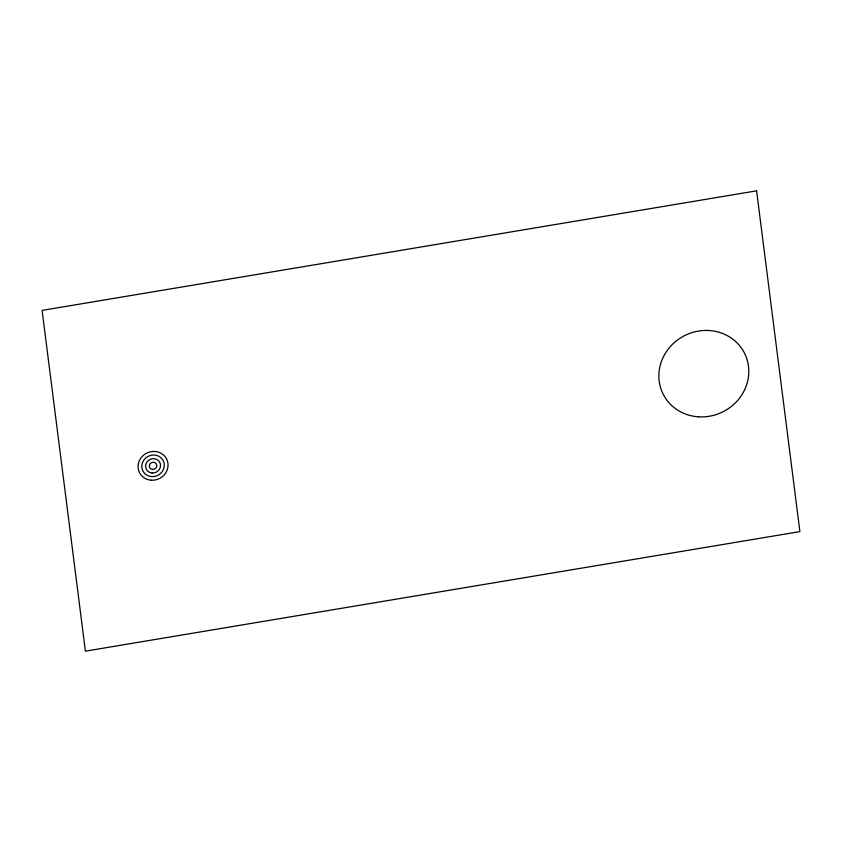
<?xml version="1.0" encoding="UTF-8"?>
<svg xmlns="http://www.w3.org/2000/svg" width="842" height="842" viewBox="0 0 842 842"><rect width="100%" height="100%" fill="white"/><g stroke="black" fill="none" stroke-linecap="round" stroke-linejoin="round"><path stroke-width="1.26" d="M756.6 190.839L42.1 310.393L85.4 651.161L799.9 531.607L756.6 190.839M152.623 469.426A3.8 3.557 -26.7 0 0 156.507 464.237A3.8 3.557 -26.7 0 0 150.055 463.837A3.8 3.557 -26.7 0 0 152.623 469.426M152.181 473.025A7.589 7.104 -26.7 0 0 159.948 462.637A7.589 7.104 -26.7 0 0 147.055 461.837A7.589 7.104 -26.7 0 0 152.181 473.025M151.749 476.625A11.388 10.662 -26.7 0 0 163.39 461.037A11.388 10.662 -26.7 0 0 144.045 459.837A11.388 10.662 -26.7 0 0 151.749 476.625M151.307 480.214A15.188 14.219 -26.7 0 0 166.832 459.437A15.188 14.219 -26.7 0 0 141.046 457.837A15.188 14.219 -26.7 0 0 151.307 480.214M698.555 416.832A45.552 42.647 -26.7 0 0 745.149 354.503A45.552 42.647 -26.7 0 0 667.769 349.693A45.552 42.647 -26.7 0 0 698.555 416.832"/></g></svg>
